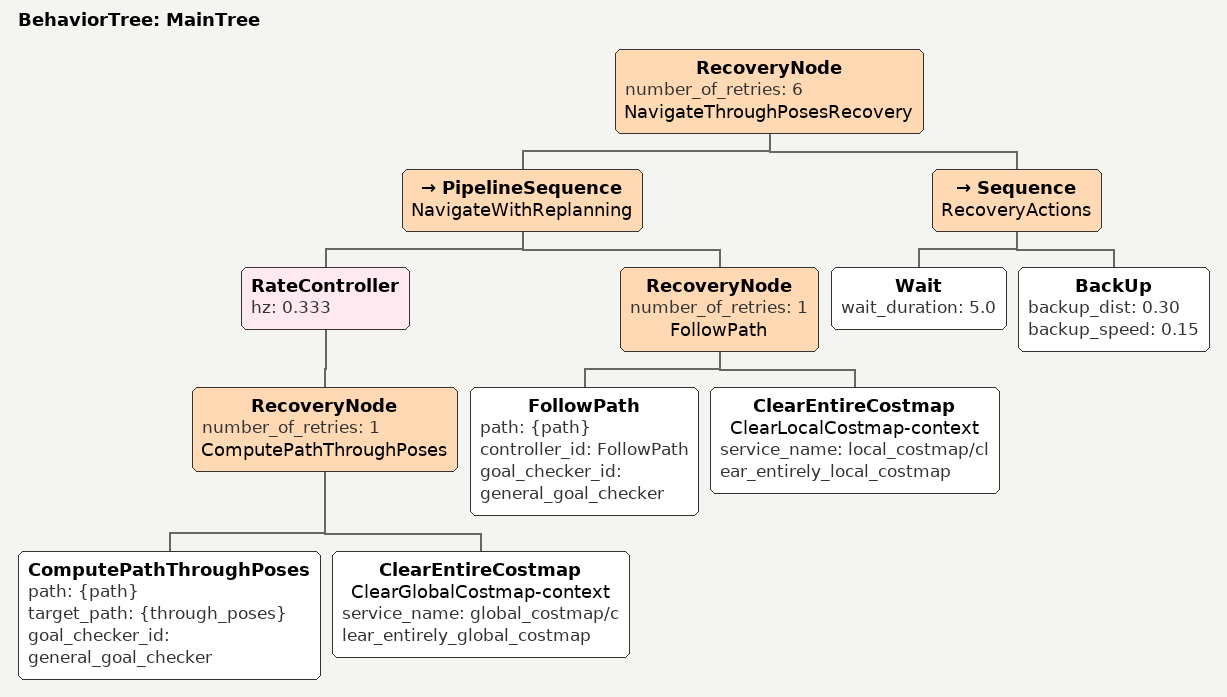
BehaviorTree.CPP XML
<root BTCPP_format="4" main_tree_to_execute="MainTree">
  <BehaviorTree ID="MainTree">
    <RecoveryNode number_of_retries="6" name="NavigateThroughPosesRecovery">
      <PipelineSequence name="NavigateWithReplanning">
        <RateController hz="0.333">
          <RecoveryNode number_of_retries="1" name="ComputePathThroughPoses">
            <ComputePathThroughPoses path="{path}" target_path="{through_poses}" goal_checker_id="general_goal_checker"/>
            <ClearEntireCostmap name="ClearGlobalCostmap-context" service_name="global_costmap/clear_entirely_global_costmap"/>
          </RecoveryNode>
        </RateController>
        <RecoveryNode number_of_retries="1" name="FollowPath">
          <FollowPath path="{path}" controller_id="FollowPath" goal_checker_id="general_goal_checker"/>
          <ClearEntireCostmap name="ClearLocalCostmap-context" service_name="local_costmap/clear_entirely_local_costmap"/>
        </RecoveryNode>
      </PipelineSequence>
      <Sequence name="RecoveryActions">
        <Wait wait_duration="5.0"/>
        <BackUp backup_dist="0.30" backup_speed="0.15"/>
      </Sequence>
    </RecoveryNode>
  </BehaviorTree>
</root>
